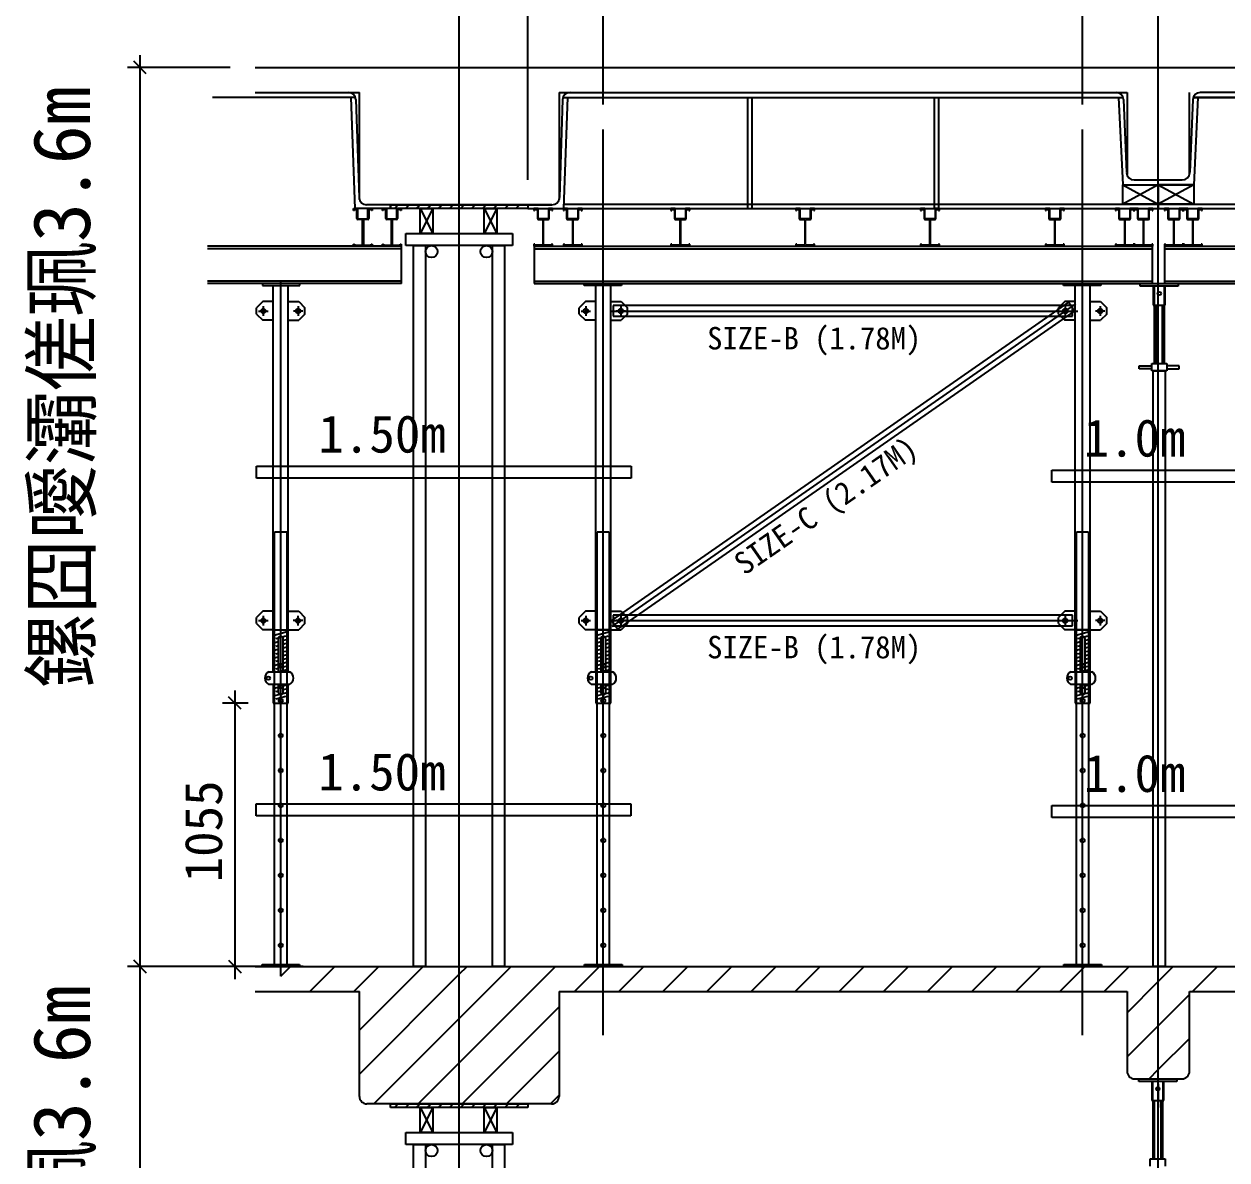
# Model space of a CAD drawing. Header units: metres. Extents: x 0 to 297, y 0 to 210.
# Drawn here: x 158.02 to 206.2, y 119.69 to 165.17 of the extents above; entities that cross this region are included whole.
import ezdxf

# ---------------------------------------------------------------- set-up
doc = ezdxf.new("R2010")
doc.units = ezdxf.units.M
for name, color, linetype in [(' ', 7, 'Continuous'), ('1', 7, 'Continuous'), ('120', 7, 'Continuous'), ('2', 7, 'Continuous'), ('3', 7, 'Continuous'), ('38536', 7, 'Continuous'), ('4', 7, 'Continuous'), ('6', 7, 'Continuous'), ('7', 7, 'Continuous')]:
    doc.layers.add(name, color=color, linetype=linetype)

msp = doc.modelspace()

# ---------------------------------------------------------------- linework, layer by layer
at = {"layer": ' '}
for p, q in [((167.27, 163.43), (272.45, 163.43)), ((167.27, 162.43), (171.45, 162.43)), ((171.45, 158.15), (171.45, 162.43)), ((179.45, 162.43), (202.2, 162.43)), ((179.45, 162.43), (179.45, 158.15)), ((202.2, 162.43), (202.2, 159.14)), ((204.7, 159.14), (204.7, 162.43)), ((229.76, 162.43), (205.13, 162.43)), ((175.45, 124.68), (175.45, 160.95)), ((181.22, 124.68), (181.22, 160.95)), ((200.42, 124.68), (200.42, 160.95)), ((203.45, 124.68), (203.45, 160.95)), ((202.48, 158.93), (204.41, 158.93)), ((179.16, 157.93), (171.74, 157.93)), ((168.3, 127.04), (168.3, 154.87)), ((181.52, 140.91), (180.92, 140.91)), ((180.92, 140.91), (180.92, 137.98)), ((181.52, 137.98), (181.52, 140.91)), ((200.12, 140.91), (200.12, 137.98)), ((200.72, 140.91), (200.12, 140.91)), ((200.72, 137.98), (200.72, 140.91)), ((180.92, 137.98), (181.52, 137.98)), ((200.12, 137.98), (200.72, 137.98)), ((167.27, 127.43), (272.45, 127.43)), ((167.27, 127.43), (265.45, 127.43)), ((167.27, 126.43), (171.45, 126.43)), ((171.45, 122.23), (171.45, 126.43)), ((179.45, 126.43), (202.2, 126.43)), ((179.45, 126.43), (179.45, 122.23)), ((202.2, 126.43), (202.2, 123.23)), ((204.7, 126.43), (230.2, 126.43)), ((204.7, 123.23), (204.7, 126.43)), ((175.45, 88.68), (175.45, 124.95)), ((203.45, 88.68), (203.45, 124.95)), ((202.5, 122.93), (204.4, 122.93)), ((179.15, 121.93), (171.75, 121.93))]:
    msp.add_line(p, q, dxfattribs=at)
for centre, start, end in [((202.5, 123.23), 180, 270), ((204.4, 123.23), -90, 0), ((171.75, 122.23), 180, 270), ((179.15, 122.23), -90, 0)]:
    msp.add_arc(centre, 0.3, start, end, dxfattribs=at)
for p, q in [((175.45, 158.93), (175.45, 179.86)), ((203.45, 161.95), (203.45, 179.86)), ((203.45, 161.95), (203.45, 179.86)), ((178.2, 158.93), (178.2, 177.01)), ((181.22, 161.95), (181.22, 177.01)), ((200.42, 161.95), (200.42, 177.01)), ((203.45, 158.93), (203.45, 177.01)), ((203.45, 159.93), (203.45, 177.01)), ((162.66, 163.93), (162.66, 126.93)), ((166.27, 163.43), (162.16, 163.43)), ((162.91, 163.18), (162.41, 163.68)), ((166.46, 138.48), (166.46, 126.93)), ((167, 137.98), (165.96, 137.98)), ((166.71, 137.73), (166.21, 138.23)), ((162.66, 127.93), (162.66, 90.93)), ((166.27, 127.43), (162.16, 127.43)), ((166.27, 127.43), (162.16, 127.43)), ((162.41, 127.68), (162.91, 127.18)), ((162.91, 127.18), (162.41, 127.68)), ((169.2, 127.43), (165.96, 127.43)), ((166.21, 127.68), (166.71, 127.18))]:
    msp.add_line(p, q)
at = {"layer": '1'}
for p, q in [((167.82, 139.23), (168.66, 139.23)), ((180.75, 139.23), (181.58, 139.23)), ((199.95, 139.23), (200.78, 139.23)), ((168.66, 138.73), (167.82, 138.73)), ((181.58, 138.73), (180.75, 138.73)), ((200.78, 138.73), (199.95, 138.73))]:
    msp.add_line(p, q, dxfattribs=at)
for centre, start, end in [((167.94, 138.98), 116.26, 243.74), ((168.53, 138.98), -63.74, 63.74), ((180.87, 138.98), 116.26, 243.74), ((181.46, 138.98), -63.74, 63.74), ((200.07, 138.98), 116.26, 243.74), ((200.66, 138.98), -63.74, 63.74)]:
    msp.add_arc(centre, 0.28, start, end, dxfattribs=at)
at = {"layer": '120'}
for p, q in [((199.85, 154.03), (181.55, 141.29)), ((181.57, 141.04), (200.15, 153.97)), ((181.62, 153.9), (181.62, 153.47)), ((200.02, 153.9), (181.62, 153.9)), ((200.1, 153.68), (199.85, 154.03)), ((200.02, 153.47), (200.02, 153.9)), ((181.49, 153.68), (200.23, 153.68)), ((181.62, 153.47), (200.02, 153.47)), ((181.8, 140.94), (200.1, 153.68)), ((181.49, 141.28), (200.23, 141.28)), ((181.55, 141.29), (181.8, 140.94)), ((181.62, 141.5), (181.62, 141.07)), ((200.02, 141.5), (181.62, 141.5)), ((200.02, 141.07), (200.02, 141.5)), ((181.62, 141.07), (200.02, 141.07))]:
    msp.add_line(p, q, dxfattribs=at)
for centre in [(169, 153.68), (169, 153.68), (180.52, 153.68), (180.52, 153.68), (181.92, 153.68), (199.72, 153.68), (199.72, 153.68), (199.72, 153.68), (199.73, 153.68), (167.6, 141.28), (180.52, 141.28), (181.92, 141.28), (181.92, 141.28), (199.72, 141.28), (199.72, 141.28)]:
    msp.add_circle(centre, 0.09, dxfattribs=at)
at = {"layer": '2'}
for p, q in [((172.7, 157.93), (178.2, 157.93)), ((172.7, 157.78), (172.7, 157.93)), ((178.2, 157.78), (172.7, 157.78)), ((173.89, 157.78), (174.39, 156.78)), ((174.39, 157.78), (173.89, 156.78)), ((173.89, 157.78), (174.39, 157.78)), ((173.89, 156.78), (173.89, 157.78)), ((174.39, 157.78), (174.39, 156.78)), ((176.45, 157.78), (176.95, 156.78)), ((176.95, 157.78), (176.45, 156.78)), ((176.45, 157.78), (176.95, 157.78)), ((176.45, 156.78), (176.45, 157.78)), ((176.95, 157.78), (176.95, 156.78)), ((178.2, 157.93), (178.2, 157.78)), ((173.31, 156.78), (177.58, 156.78)), ((173.31, 156.3), (173.31, 156.78)), ((174.39, 156.78), (173.89, 156.78)), ((176.95, 156.78), (176.45, 156.78)), ((177.58, 156.78), (177.58, 156.3)), ((177.58, 156.3), (173.31, 156.3)), ((173.62, 156.3), (174.1, 156.3)), ((173.62, 127.43), (173.62, 156.3)), ((174.1, 156.3), (174.1, 127.43)), ((176.78, 127.43), (176.78, 156.3)), ((176.78, 156.3), (177.26, 156.3)), ((177.26, 156.3), (177.26, 127.43)), ((203.25, 127.43), (203.25, 151.28)), ((203.25, 151.28), (203.73, 151.28)), ((203.73, 151.28), (203.73, 127.43)), ((167.33, 146.99), (167.33, 147.47)), ((167.33, 147.47), (182.33, 147.47)), ((182.33, 147.47), (182.33, 146.99)), ((182.33, 146.99), (167.33, 146.99)), ((199.18, 147.31), (209.18, 147.31)), ((199.18, 146.83), (199.18, 147.31)), ((209.18, 146.83), (199.18, 146.83)), ((167.32, 133.46), (167.32, 133.94)), ((167.32, 133.94), (182.32, 133.94)), ((182.32, 133.94), (182.32, 133.46)), ((199.18, 133.88), (209.18, 133.88)), ((199.18, 133.4), (199.18, 133.88)), ((182.32, 133.46), (167.32, 133.46)), ((209.18, 133.4), (199.18, 133.4)), ((174.1, 127.43), (173.62, 127.43)), ((177.26, 127.43), (176.78, 127.43)), ((203.73, 127.43), (203.25, 127.43)), ((172.7, 121.93), (178.2, 121.93)), ((172.7, 121.78), (172.7, 121.93)), ((178.2, 121.93), (178.2, 121.78)), ((178.2, 121.78), (172.7, 121.78)), ((174.39, 121.78), (173.89, 120.78)), ((173.89, 121.78), (174.39, 120.78)), ((173.89, 121.78), (174.39, 121.78)), ((173.89, 120.78), (173.89, 121.78)), ((174.39, 121.78), (174.39, 120.78)), ((176.95, 121.78), (176.45, 120.78)), ((176.45, 121.78), (176.95, 120.78)), ((176.45, 121.78), (176.95, 121.78)), ((176.45, 120.78), (176.45, 121.78)), ((176.95, 121.78), (176.95, 120.78)), ((173.31, 120.78), (177.58, 120.78)), ((173.31, 120.3), (173.31, 120.78)), ((174.39, 120.78), (173.89, 120.78)), ((176.95, 120.78), (176.45, 120.78)), ((177.58, 120.78), (177.58, 120.3)), ((177.58, 120.3), (173.31, 120.3)), ((173.62, 120.3), (174.1, 120.3)), ((173.62, 91.43), (173.62, 120.3)), ((174.1, 120.3), (174.1, 91.43)), ((176.78, 91.43), (176.78, 120.3)), ((176.78, 120.3), (177.26, 120.3)), ((177.26, 120.3), (177.26, 91.43))]:
    msp.add_line(p, q, dxfattribs=at)
for centre in [(174.34, 156.06), (176.54, 156.06), (174.34, 120.06), (176.54, 120.06)]:
    msp.add_circle(centre, 0.24, dxfattribs=at)
at = {"layer": '3'}
for p, q in [((171.29, 162.23), (165.57, 162.23)), ((171.11, 162.23), (171.27, 157.78)), ((171.31, 162.15), (171.44, 158.22)), ((179.59, 162.15), (179.46, 158.22)), ((179.6, 162.23), (202.04, 162.23)), ((179.79, 162.23), (179.62, 157.78)), ((186.99, 162.23), (186.99, 157.78)), ((187.17, 162.23), (187.17, 157.78)), ((194.47, 162.23), (194.47, 157.78)), ((194.65, 162.23), (194.65, 157.78)), ((201.85, 162.23), (202.03, 158.73)), ((202.06, 162.15), (202.18, 159.22)), ((204.84, 162.15), (204.71, 159.22)), ((204.85, 162.23), (230.04, 162.23)), ((230.04, 162.23), (204.85, 162.23)), ((205.04, 162.23), (204.87, 158.73)), ((202.03, 158.73), (203.45, 158.73)), ((202.48, 158.93), (203.45, 158.93)), ((203.45, 158.73), (203.45, 157.96)), ((204.87, 158.73), (203.45, 158.73)), ((172.7, 157.78), (171.27, 157.78)), ((172.7, 157.93), (171.74, 157.93)), ((172.7, 157.93), (172.7, 157.78)), ((178.2, 157.93), (178.2, 157.78)), ((178.2, 157.93), (179.16, 157.93)), ((178.2, 157.78), (179.62, 157.78)), ((179.62, 157.96), (203.45, 157.96)), ((179.62, 157.78), (203.45, 157.78)), ((203.45, 157.96), (231.45, 157.96)), ((203.45, 157.93), (203.45, 157.78)), ((203.45, 157.78), (204.87, 157.78)), ((204.87, 157.78), (231.45, 157.78)), ((202.73, 154.68), (202.73, 154.78)), ((202.73, 154.78), (204.25, 154.78)), ((204.25, 154.68), (202.73, 154.68)), ((203.25, 154.68), (203.25, 153.92)), ((203.28, 154.68), (203.28, 153.92)), ((203.7, 153.92), (203.7, 154.68)), ((203.73, 153.92), (203.73, 154.68)), ((204.25, 154.78), (204.25, 154.68)), ((203.25, 153.92), (203.73, 153.92)), ((203.3, 151.58), (203.3, 153.92)), ((203.36, 151.58), (203.36, 153.92)), ((203.62, 151.59), (203.62, 153.92)), ((203.68, 153.92), (203.68, 151.58)), ((202.69, 151.37), (202.69, 151.49)), ((202.69, 151.49), (203.19, 151.49)), ((203.19, 151.37), (202.69, 151.37)), ((203.19, 151.58), (203.79, 151.58)), ((203.19, 151.28), (203.19, 151.58)), ((203.79, 151.58), (203.79, 151.28)), ((204.29, 151.49), (203.79, 151.49)), ((203.79, 151.37), (204.29, 151.37)), ((204.29, 151.37), (204.29, 151.49)), ((203.79, 151.28), (203.19, 151.28)), ((168.54, 144.83), (168.05, 144.83)), ((181.46, 144.83), (180.98, 144.83)), ((200.66, 144.83), (200.18, 144.83)), ((202.67, 122.83), (202.67, 122.93)), ((202.67, 122.93), (204.19, 122.93)), ((204.19, 122.93), (204.19, 122.83)), ((204.19, 122.83), (202.67, 122.83)), ((203.19, 122.83), (203.19, 122.07)), ((203.22, 122.83), (203.22, 122.07)), ((203.45, 122.73), (203.45, 121.96)), ((203.64, 122.07), (203.64, 122.83)), ((203.67, 122.07), (203.67, 122.83)), ((203.19, 122.07), (203.67, 122.07)), ((203.24, 119.73), (203.24, 122.07)), ((203.3, 119.73), (203.3, 122.07)), ((203.45, 121.93), (203.45, 121.78)), ((203.56, 119.74), (203.56, 122.07)), ((203.62, 122.07), (203.62, 119.73)), ((203.13, 119.73), (203.73, 119.73)), ((203.13, 119.43), (203.13, 119.73)), ((203.73, 119.73), (203.73, 119.43))]:
    msp.add_line(p, q, dxfattribs=at)
for centre in [(203.49, 154.38), (203.43, 122.53)]:
    msp.add_circle(centre, 0.07, dxfattribs=at)
for centre, start, end in [((171.01, 162.13), 2.15, 90), ((179.89, 162.13), 90, 177.85), ((201.76, 162.13), 2.86, 90), ((205.13, 162.13), 90, 177.14), ((205.14, 162.13), 90, 177.85), ((202.48, 159.23), 182.86, 270), ((204.41, 159.23), 270, 357.14), ((171.74, 158.23), 182.15, 270), ((179.16, 158.23), 270, 357.85)]:
    msp.add_arc(centre, 0.3, start, end, dxfattribs=at)
at = {"layer": '38536'}
for p, q in [((167.58, 154.06), (167.33, 153.81)), ((167.33, 153.56), (167.33, 153.81)), ((168, 154.06), (167.58, 154.06)), ((167.6, 153.88), (167.6, 153.49)), ((167.6, 153.88), (167.6, 153.49)), ((168, 153.31), (168, 154.06)), ((168.6, 154.06), (169.02, 154.06)), ((168.6, 153.31), (168.6, 154.06)), ((169, 153.88), (169, 153.49)), ((169.02, 154.06), (169.27, 153.81)), ((169.27, 153.56), (169.27, 153.81)), ((180.5, 154.06), (180.25, 153.81)), ((180.25, 153.56), (180.25, 153.81)), ((180.92, 154.06), (180.5, 154.06)), ((180.52, 153.88), (180.52, 153.49)), ((180.92, 153.31), (180.92, 154.06)), ((181.52, 153.31), (181.52, 154.06)), ((181.52, 154.06), (181.94, 154.06)), ((181.92, 153.88), (181.92, 153.49)), ((181.92, 153.88), (181.92, 153.49)), ((181.94, 154.06), (182.19, 153.81)), ((182.19, 153.56), (182.19, 153.81)), ((199.7, 154.06), (199.45, 153.81)), ((199.45, 153.56), (199.45, 153.81)), ((200.12, 154.06), (199.7, 154.06)), ((199.72, 153.88), (199.72, 153.49)), ((200.12, 153.31), (200.12, 154.06)), ((200.72, 154.06), (201.14, 154.06)), ((200.72, 153.31), (200.72, 154.06)), ((201.12, 153.88), (201.12, 153.49)), ((201.12, 153.88), (201.12, 153.49)), ((201.14, 154.06), (201.39, 153.81)), ((201.39, 153.56), (201.39, 153.81)), ((167.33, 153.56), (167.58, 153.31)), ((167.41, 153.68), (167.79, 153.68)), ((167.41, 153.68), (167.79, 153.68)), ((168, 153.31), (167.58, 153.31)), ((168.6, 153.31), (169.02, 153.31)), ((169.19, 153.68), (168.81, 153.68)), ((169.27, 153.56), (169.02, 153.31)), ((180.25, 153.56), (180.5, 153.31)), ((180.33, 153.68), (180.71, 153.68)), ((180.92, 153.31), (180.5, 153.31)), ((181.52, 153.31), (181.94, 153.31)), ((182.11, 153.68), (181.73, 153.68)), ((182.11, 153.68), (181.73, 153.68)), ((182.19, 153.56), (181.94, 153.31)), ((199.45, 153.56), (199.7, 153.31)), ((199.53, 153.68), (199.91, 153.68)), ((200.12, 153.31), (199.7, 153.31)), ((200.72, 153.31), (201.14, 153.31)), ((201.31, 153.68), (200.93, 153.68)), ((201.31, 153.68), (200.93, 153.68)), ((201.39, 153.56), (201.14, 153.31)), ((167.58, 141.66), (167.33, 141.41)), ((168, 141.66), (167.58, 141.66)), ((168, 140.91), (168, 141.66)), ((168.6, 140.91), (168.6, 141.66)), ((168.6, 141.66), (169.02, 141.66)), ((169.02, 141.66), (169.27, 141.41)), ((180.5, 141.66), (180.25, 141.41)), ((180.92, 141.66), (180.5, 141.66)), ((180.92, 140.91), (180.92, 141.66)), ((181.52, 140.91), (181.52, 141.66)), ((181.52, 141.66), (181.94, 141.66)), ((181.94, 141.66), (182.19, 141.41)), ((199.7, 141.66), (199.45, 141.41)), ((200.12, 141.66), (199.7, 141.66)), ((200.12, 140.91), (200.12, 141.66)), ((200.72, 140.91), (200.72, 141.66)), ((200.72, 141.66), (201.14, 141.66)), ((201.14, 141.66), (201.39, 141.41)), ((167.33, 141.16), (167.33, 141.41)), ((167.41, 141.28), (167.79, 141.28)), ((167.6, 141.48), (167.6, 141.09)), ((169.19, 141.28), (168.8, 141.28)), ((169.19, 141.28), (168.8, 141.28)), ((168.99, 141.48), (168.99, 141.09)), ((168.99, 141.48), (168.99, 141.09)), ((169.27, 141.16), (169.27, 141.41)), ((180.25, 141.16), (180.25, 141.41)), ((180.33, 141.28), (180.71, 141.28)), ((180.52, 141.48), (180.52, 141.09)), ((182.11, 141.28), (181.73, 141.28)), ((182.11, 141.28), (181.73, 141.28)), ((181.92, 141.48), (181.92, 141.09)), ((181.92, 141.48), (181.92, 141.09)), ((182.19, 141.16), (182.19, 141.41)), ((199.45, 141.16), (199.45, 141.41)), ((199.53, 141.28), (199.91, 141.28)), ((199.72, 141.48), (199.72, 141.09)), ((201.31, 141.28), (200.93, 141.28)), ((201.31, 141.28), (200.93, 141.28)), ((201.12, 141.48), (201.12, 141.09)), ((201.12, 141.48), (201.12, 141.09)), ((201.39, 141.16), (201.39, 141.41)), ((167.33, 141.16), (167.58, 140.91)), ((168, 140.91), (167.58, 140.91)), ((168.6, 140.91), (169.02, 140.91)), ((169.27, 141.16), (169.02, 140.91)), ((180.25, 141.16), (180.5, 140.91)), ((180.92, 140.91), (180.5, 140.91)), ((181.52, 140.91), (181.94, 140.91)), ((182.19, 141.16), (181.94, 140.91)), ((199.45, 141.16), (199.7, 140.91)), ((200.12, 140.91), (199.7, 140.91)), ((200.72, 140.91), (201.14, 140.91)), ((201.39, 141.16), (201.14, 140.91))]:
    msp.add_line(p, q, dxfattribs=at)
for centre in [(167.6, 153.68), (167.6, 153.68), (169, 153.68), (180.52, 153.68), (181.92, 153.68), (181.92, 153.68), (199.72, 153.68), (201.12, 153.68), (201.12, 153.68), (167.6, 141.28), (168.99, 141.28), (168.99, 141.28), (168.99, 141.28), (180.52, 141.28), (181.92, 141.28), (181.92, 141.28), (181.92, 141.28), (199.72, 141.28), (201.12, 141.28), (201.12, 141.28), (201.12, 141.28)]:
    msp.add_circle(centre, 0.09, dxfattribs=at)
at = {"layer": '4'}
for p, q in [((172.85, 157.78), (173, 157.93)), ((173.29, 157.78), (173.44, 157.93)), ((173.73, 157.78), (173.88, 157.93)), ((174.17, 157.78), (174.32, 157.93)), ((174.61, 157.78), (174.76, 157.93)), ((175.06, 157.78), (175.21, 157.93)), ((175.5, 157.78), (175.65, 157.93)), ((175.94, 157.78), (176.09, 157.93)), ((176.38, 157.78), (176.53, 157.93)), ((176.82, 157.78), (176.97, 157.93)), ((177.27, 157.78), (177.42, 157.93)), ((177.71, 157.78), (177.86, 157.93)), ((178.15, 157.78), (178.2, 157.83)), ((172.85, 121.78), (173, 121.93)), ((173.29, 121.78), (173.44, 121.93)), ((173.73, 121.78), (173.88, 121.93)), ((174.17, 121.78), (174.32, 121.93)), ((174.61, 121.78), (174.76, 121.93)), ((175.06, 121.78), (175.21, 121.93)), ((175.5, 121.78), (175.65, 121.93)), ((175.94, 121.78), (176.09, 121.93)), ((176.38, 121.78), (176.53, 121.93)), ((176.82, 121.78), (176.97, 121.93)), ((177.27, 121.78), (177.42, 121.93)), ((177.71, 121.78), (177.86, 121.93)), ((178.15, 121.78), (178.2, 121.83))]:
    msp.add_line(p, q, dxfattribs=at)
at = {"layer": '6'}
for p, q in [((178.45, 156.28), (178.45, 154.78)), ((203.2, 156.28), (203.2, 154.78)), ((203.7, 156.28), (203.7, 154.78)), ((168.3, 127.04), (168.69, 127.43)), ((169.46, 126.43), (170.46, 127.43)), ((171.23, 126.43), (172.23, 127.43)), ((171.45, 124.88), (174, 127.43)), ((175.45, 123.58), (179.3, 127.43)), ((175.45, 125.35), (177.53, 127.43)), ((175.45, 127.12), (175.76, 127.43)), ((180.07, 126.43), (181.07, 127.43)), ((181.84, 126.43), (182.84, 127.43)), ((183.6, 126.43), (184.6, 127.43)), ((185.37, 126.43), (186.37, 127.43)), ((187.14, 126.43), (188.14, 127.43)), ((188.91, 126.43), (189.91, 127.43)), ((190.67, 126.43), (191.67, 127.43)), ((192.44, 126.43), (193.44, 127.43)), ((194.21, 126.43), (195.21, 127.43)), ((195.98, 126.43), (196.98, 127.43)), ((197.75, 126.43), (198.75, 127.43)), ((199.51, 126.43), (200.42, 127.34)), ((200.42, 127.34), (200.51, 127.43)), ((201.28, 126.43), (202.28, 127.43)), ((203.45, 126.83), (204.05, 127.43)), ((204.82, 126.43), (205.82, 127.43)), ((171.45, 123.12), (175.45, 127.12)), ((202.2, 125.58), (203.45, 126.83)), ((203.45, 125.06), (204.7, 126.31)), ((175.57, 121.93), (179.45, 125.81)), ((172.03, 121.93), (175.45, 125.35)), ((202.2, 123.81), (203.45, 125.06)), ((203.45, 123.3), (204.7, 124.55)), ((177.34, 121.93), (179.45, 124.04)), ((173.8, 121.93), (175.45, 123.58)), ((203.08, 122.93), (203.45, 123.3)), ((179.1, 121.93), (179.45, 122.28))]:
    msp.add_line(p, q, dxfattribs=at)
at = {"layer": '7'}
for p, q in [((203.45, 158.73), (202.03, 157.96)), ((202.03, 158.73), (203.45, 157.96)), ((202.03, 157.96), (202.03, 158.73)), ((202.03, 158.73), (203.45, 158.73)), ((204.87, 158.73), (203.45, 157.96)), ((203.45, 158.73), (204.87, 157.96)), ((203.45, 158.73), (203.45, 157.96)), ((203.45, 157.96), (203.45, 158.73)), ((203.45, 158.73), (204.87, 158.73)), ((204.87, 158.73), (204.87, 157.96)), ((171.21, 157.71), (171.21, 157.78)), ((171.21, 157.78), (171.38, 157.78)), ((171.25, 157.71), (171.21, 157.71)), ((171.25, 157.73), (171.25, 157.71)), ((171.33, 157.75), (171.27, 157.75)), ((171.35, 157.38), (171.35, 157.73)), ((171.79, 157.78), (171.38, 157.78)), ((171.38, 157.78), (171.38, 157.39)), ((171.79, 157.39), (171.79, 157.78)), ((171.79, 157.78), (171.96, 157.78)), ((171.83, 157.73), (171.83, 157.38)), ((171.91, 157.75), (171.85, 157.75)), ((171.93, 157.71), (171.93, 157.73)), ((171.96, 157.71), (171.93, 157.71)), ((171.96, 157.78), (171.96, 157.71)), ((172.37, 157.71), (172.37, 157.78)), ((172.37, 157.78), (172.54, 157.78)), ((172.4, 157.71), (172.37, 157.71)), ((172.4, 157.73), (172.4, 157.71)), ((172.49, 157.75), (172.42, 157.75)), ((172.51, 157.38), (172.51, 157.73)), ((172.95, 157.78), (172.54, 157.78)), ((172.54, 157.78), (172.54, 157.39)), ((172.95, 157.39), (172.95, 157.78)), ((172.95, 157.78), (173.12, 157.78)), ((172.98, 157.73), (172.98, 157.38)), ((173.07, 157.75), (173, 157.75)), ((173.09, 157.71), (173.09, 157.73)), ((173.12, 157.71), (173.09, 157.71)), ((173.12, 157.78), (173.12, 157.71)), ((178.61, 157.78), (178.44, 157.78)), ((178.44, 157.78), (178.44, 157.71)), ((178.44, 157.71), (178.47, 157.71)), ((178.47, 157.71), (178.47, 157.73)), ((178.49, 157.75), (178.56, 157.75)), ((178.58, 157.73), (178.58, 157.38)), ((178.61, 157.78), (179.02, 157.78)), ((178.61, 157.39), (178.61, 157.78)), ((179.19, 157.78), (179.02, 157.78)), ((179.02, 157.78), (179.02, 157.39)), ((179.05, 157.38), (179.05, 157.73)), ((179.07, 157.75), (179.14, 157.75)), ((179.16, 157.73), (179.16, 157.71)), ((179.16, 157.71), (179.19, 157.71)), ((179.19, 157.71), (179.19, 157.78)), ((179.79, 157.78), (179.62, 157.78)), ((179.62, 157.78), (179.62, 157.71)), ((179.62, 157.71), (179.65, 157.71)), ((179.65, 157.71), (179.65, 157.73)), ((179.67, 157.75), (179.73, 157.75)), ((179.75, 157.73), (179.75, 157.38)), ((179.79, 157.78), (180.2, 157.78)), ((179.79, 157.39), (179.79, 157.78)), ((180.37, 157.78), (180.2, 157.78)), ((180.2, 157.78), (180.2, 157.39)), ((180.23, 157.38), (180.23, 157.73)), ((180.25, 157.75), (180.31, 157.75)), ((180.33, 157.73), (180.33, 157.71)), ((180.33, 157.71), (180.37, 157.71)), ((180.37, 157.71), (180.37, 157.78)), ((184.1, 157.78), (183.93, 157.78)), ((183.93, 157.78), (183.93, 157.71)), ((183.93, 157.71), (183.96, 157.71)), ((183.96, 157.71), (183.96, 157.73)), ((183.98, 157.75), (184.05, 157.75)), ((184.07, 157.73), (184.07, 157.38)), ((184.1, 157.78), (184.51, 157.78)), ((184.1, 157.39), (184.1, 157.78)), ((184.68, 157.78), (184.51, 157.78)), ((184.51, 157.78), (184.51, 157.39)), ((184.54, 157.38), (184.54, 157.73)), ((184.56, 157.75), (184.63, 157.75)), ((184.65, 157.73), (184.65, 157.71)), ((184.65, 157.71), (184.68, 157.71)), ((184.68, 157.71), (184.68, 157.78)), ((189.1, 157.78), (188.93, 157.78)), ((188.93, 157.78), (188.93, 157.71)), ((188.93, 157.71), (188.96, 157.71)), ((188.96, 157.71), (188.96, 157.73)), ((188.98, 157.75), (189.05, 157.75)), ((189.07, 157.73), (189.07, 157.38)), ((189.1, 157.78), (189.51, 157.78)), ((189.1, 157.39), (189.1, 157.78)), ((189.68, 157.78), (189.51, 157.78)), ((189.51, 157.78), (189.51, 157.39)), ((189.54, 157.38), (189.54, 157.73)), ((189.56, 157.75), (189.63, 157.75)), ((189.65, 157.73), (189.65, 157.71)), ((189.65, 157.71), (189.68, 157.71)), ((189.68, 157.71), (189.68, 157.78)), ((194.1, 157.78), (193.93, 157.78)), ((193.93, 157.78), (193.93, 157.71)), ((193.93, 157.71), (193.96, 157.71)), ((193.96, 157.71), (193.96, 157.73)), ((193.98, 157.75), (194.05, 157.75)), ((194.07, 157.73), (194.07, 157.38)), ((194.1, 157.78), (194.51, 157.78)), ((194.1, 157.39), (194.1, 157.78)), ((194.68, 157.78), (194.51, 157.78)), ((194.51, 157.78), (194.51, 157.39)), ((194.54, 157.38), (194.54, 157.73)), ((194.56, 157.75), (194.63, 157.75)), ((194.65, 157.73), (194.65, 157.71)), ((194.65, 157.71), (194.68, 157.71)), ((194.68, 157.71), (194.68, 157.78)), ((199.1, 157.78), (198.93, 157.78)), ((198.93, 157.78), (198.93, 157.71)), ((198.93, 157.71), (198.96, 157.71)), ((198.96, 157.71), (198.96, 157.73)), ((198.98, 157.75), (199.05, 157.75)), ((199.07, 157.73), (199.07, 157.38)), ((199.1, 157.78), (199.51, 157.78)), ((199.1, 157.39), (199.1, 157.78)), ((199.68, 157.78), (199.51, 157.78)), ((199.51, 157.78), (199.51, 157.39)), ((199.54, 157.38), (199.54, 157.73)), ((199.56, 157.75), (199.63, 157.75)), ((199.65, 157.73), (199.65, 157.71)), ((199.65, 157.71), (199.68, 157.71)), ((199.68, 157.71), (199.68, 157.78)), ((201.9, 157.78), (201.73, 157.78)), ((201.73, 157.78), (201.73, 157.71)), ((201.73, 157.71), (201.76, 157.71)), ((201.76, 157.71), (201.76, 157.73)), ((201.78, 157.75), (201.85, 157.75)), ((201.87, 157.73), (201.87, 157.38)), ((201.9, 157.78), (202.31, 157.78)), ((201.9, 157.39), (201.9, 157.78)), ((203.45, 157.96), (202.03, 157.96)), ((202.48, 157.78), (202.31, 157.78)), ((202.31, 157.78), (202.31, 157.39)), ((202.34, 157.38), (202.34, 157.73)), ((202.36, 157.75), (202.43, 157.75)), ((202.45, 157.73), (202.45, 157.71)), ((202.45, 157.71), (202.48, 157.71)), ((202.65, 157.78), (202.48, 157.78)), ((202.48, 157.78), (202.48, 157.71)), ((202.48, 157.71), (202.48, 157.78)), ((202.48, 157.71), (202.51, 157.71)), ((202.51, 157.71), (202.51, 157.73)), ((202.53, 157.75), (202.6, 157.75)), ((202.62, 157.73), (202.62, 157.38)), ((202.65, 157.78), (203.06, 157.78)), ((202.65, 157.39), (202.65, 157.78)), ((203.23, 157.78), (203.06, 157.78)), ((203.06, 157.78), (203.06, 157.39)), ((203.09, 157.38), (203.09, 157.73)), ((203.11, 157.75), (203.18, 157.75)), ((203.2, 157.73), (203.2, 157.71)), ((203.2, 157.71), (203.23, 157.71)), ((203.23, 157.71), (203.23, 157.78)), ((204.87, 157.96), (203.45, 157.96)), ((203.87, 157.78), (203.7, 157.78)), ((203.7, 157.78), (203.7, 157.71)), ((203.7, 157.71), (203.73, 157.71)), ((203.73, 157.71), (203.73, 157.73)), ((203.75, 157.75), (203.81, 157.75)), ((203.83, 157.73), (203.83, 157.38)), ((203.87, 157.78), (204.28, 157.78)), ((203.87, 157.39), (203.87, 157.78)), ((204.45, 157.78), (204.28, 157.78)), ((204.28, 157.78), (204.28, 157.39)), ((204.31, 157.38), (204.31, 157.73)), ((204.33, 157.75), (204.39, 157.75)), ((204.41, 157.73), (204.41, 157.71)), ((204.41, 157.71), (204.45, 157.71)), ((204.45, 157.71), (204.45, 157.78)), ((204.63, 157.78), (204.46, 157.78)), ((204.46, 157.78), (204.46, 157.71)), ((204.46, 157.71), (204.49, 157.71)), ((204.49, 157.71), (204.49, 157.73)), ((204.51, 157.75), (204.58, 157.75)), ((204.6, 157.73), (204.6, 157.38)), ((204.63, 157.78), (205.04, 157.78)), ((204.63, 157.39), (204.63, 157.78)), ((205.21, 157.78), (205.04, 157.78)), ((205.04, 157.78), (205.04, 157.39)), ((205.07, 157.38), (205.07, 157.73)), ((205.09, 157.75), (205.16, 157.75)), ((205.18, 157.73), (205.18, 157.71)), ((205.18, 157.71), (205.21, 157.71)), ((205.21, 157.71), (205.21, 157.78)), ((171.55, 157.34), (171.39, 157.34)), ((171.4, 157.37), (171.77, 157.37)), ((171.57, 156.34), (171.57, 157.32)), ((171.61, 157.32), (171.61, 156.34)), ((171.79, 157.34), (171.63, 157.34)), ((172.71, 157.34), (172.55, 157.34)), ((172.56, 157.37), (172.93, 157.37)), ((172.73, 156.34), (172.73, 157.32)), ((172.76, 157.32), (172.76, 156.34)), ((172.94, 157.34), (172.78, 157.34)), ((178.62, 157.34), (178.78, 157.34)), ((179, 157.37), (178.63, 157.37)), ((178.8, 157.32), (178.8, 156.34)), ((178.83, 156.34), (178.83, 157.32)), ((178.85, 157.34), (179.01, 157.34)), ((179.79, 157.34), (179.96, 157.34)), ((180.18, 157.37), (179.81, 157.37)), ((179.98, 157.32), (179.98, 156.34)), ((180.01, 156.34), (180.01, 157.32)), ((180.03, 157.34), (180.19, 157.34)), ((184.11, 157.34), (184.27, 157.34)), ((184.49, 157.37), (184.12, 157.37)), ((184.29, 157.32), (184.29, 156.34)), ((184.32, 156.34), (184.32, 157.32)), ((184.34, 157.34), (184.5, 157.34)), ((189.11, 157.34), (189.27, 157.34)), ((189.49, 157.37), (189.12, 157.37)), ((189.29, 157.32), (189.29, 156.34)), ((189.32, 156.34), (189.32, 157.32)), ((189.34, 157.34), (189.5, 157.34)), ((194.11, 157.34), (194.27, 157.34)), ((194.49, 157.37), (194.12, 157.37)), ((194.29, 157.32), (194.29, 156.34)), ((194.32, 156.34), (194.32, 157.32)), ((194.34, 157.34), (194.5, 157.34)), ((199.11, 157.34), (199.27, 157.34)), ((199.49, 157.37), (199.12, 157.37)), ((199.29, 157.32), (199.29, 156.34)), ((199.32, 156.34), (199.32, 157.32)), ((199.34, 157.34), (199.5, 157.34)), ((201.91, 157.34), (202.07, 157.34)), ((202.29, 157.37), (201.92, 157.37)), ((202.09, 157.32), (202.09, 156.34)), ((202.12, 156.34), (202.12, 157.32)), ((202.14, 157.34), (202.3, 157.34)), ((202.66, 157.34), (202.82, 157.34)), ((203.04, 157.37), (202.67, 157.37)), ((202.84, 157.32), (202.84, 156.34)), ((202.87, 156.34), (202.87, 157.32)), ((202.89, 157.34), (203.05, 157.34)), ((203.87, 157.34), (204.04, 157.34)), ((204.26, 157.37), (203.89, 157.37)), ((204.06, 157.32), (204.06, 156.34)), ((204.09, 156.34), (204.09, 157.32)), ((204.11, 157.34), (204.27, 157.34)), ((204.64, 157.34), (204.8, 157.34)), ((205.02, 157.37), (204.65, 157.37)), ((204.82, 157.32), (204.82, 156.34)), ((204.85, 156.34), (204.85, 157.32)), ((204.87, 157.34), (205.03, 157.34)), ((173.14, 156.28), (165.36, 156.28)), ((173.14, 156.17), (165.36, 156.17)), ((171.21, 156.28), (171.21, 156.36)), ((171.21, 156.36), (171.25, 156.36)), ((171.96, 156.28), (171.21, 156.28)), ((171.25, 156.36), (171.25, 156.34)), ((171.27, 156.32), (171.55, 156.32)), ((171.63, 156.32), (171.9, 156.32)), ((171.92, 156.34), (171.92, 156.36)), ((171.92, 156.36), (171.96, 156.36)), ((171.96, 156.36), (171.96, 156.28)), ((172.37, 156.28), (172.37, 156.36)), ((172.37, 156.36), (172.41, 156.36)), ((173.12, 156.28), (172.37, 156.28)), ((172.41, 156.36), (172.41, 156.34)), ((172.43, 156.32), (172.71, 156.32)), ((172.78, 156.32), (173.06, 156.32)), ((173.08, 156.34), (173.08, 156.36)), ((173.08, 156.36), (173.12, 156.36)), ((173.12, 156.36), (173.12, 156.28)), ((173.14, 154.78), (173.14, 156.28)), ((178.48, 156.36), (178.44, 156.36)), ((178.44, 156.36), (178.44, 156.28)), ((178.44, 156.28), (179.19, 156.28)), ((178.45, 156.28), (203.2, 156.28)), ((178.45, 156.17), (203.2, 156.17)), ((178.48, 156.34), (178.48, 156.36)), ((178.78, 156.32), (178.5, 156.32)), ((179.13, 156.32), (178.85, 156.32)), ((179.19, 156.36), (179.15, 156.36)), ((179.15, 156.36), (179.15, 156.34)), ((179.19, 156.28), (179.19, 156.36)), ((179.66, 156.36), (179.62, 156.36)), ((179.62, 156.36), (179.62, 156.28)), ((179.62, 156.28), (180.37, 156.28)), ((179.66, 156.34), (179.66, 156.36)), ((179.96, 156.32), (179.68, 156.32)), ((180.31, 156.32), (180.03, 156.32)), ((180.37, 156.36), (180.33, 156.36)), ((180.33, 156.36), (180.33, 156.34)), ((180.37, 156.28), (180.37, 156.36)), ((183.97, 156.36), (183.93, 156.36)), ((183.93, 156.36), (183.93, 156.28)), ((183.93, 156.28), (184.68, 156.28)), ((183.97, 156.34), (183.97, 156.36)), ((184.27, 156.32), (183.99, 156.32)), ((184.62, 156.32), (184.34, 156.32)), ((184.68, 156.36), (184.64, 156.36)), ((184.64, 156.36), (184.64, 156.34)), ((184.68, 156.28), (184.68, 156.36)), ((188.97, 156.36), (188.93, 156.36)), ((188.93, 156.36), (188.93, 156.28)), ((188.93, 156.28), (189.68, 156.28)), ((188.97, 156.34), (188.97, 156.36)), ((189.27, 156.32), (188.99, 156.32)), ((189.62, 156.32), (189.34, 156.32)), ((189.68, 156.36), (189.64, 156.36)), ((189.64, 156.36), (189.64, 156.34)), ((189.68, 156.28), (189.68, 156.36)), ((193.97, 156.36), (193.93, 156.36)), ((193.93, 156.36), (193.93, 156.28)), ((193.93, 156.28), (194.68, 156.28)), ((193.97, 156.34), (193.97, 156.36)), ((194.27, 156.32), (193.99, 156.32)), ((194.62, 156.32), (194.34, 156.32)), ((194.68, 156.36), (194.64, 156.36)), ((194.64, 156.36), (194.64, 156.34)), ((194.68, 156.28), (194.68, 156.36)), ((198.97, 156.36), (198.93, 156.36)), ((198.93, 156.36), (198.93, 156.28)), ((198.93, 156.28), (199.68, 156.28)), ((198.97, 156.34), (198.97, 156.36)), ((199.27, 156.32), (198.99, 156.32)), ((199.62, 156.32), (199.34, 156.32)), ((199.68, 156.36), (199.64, 156.36)), ((199.64, 156.36), (199.64, 156.34)), ((199.68, 156.28), (199.68, 156.36)), ((201.77, 156.36), (201.73, 156.36)), ((201.73, 156.36), (201.73, 156.28)), ((201.73, 156.28), (202.48, 156.28)), ((201.77, 156.34), (201.77, 156.36)), ((202.07, 156.32), (201.79, 156.32)), ((202.42, 156.32), (202.14, 156.32)), ((202.48, 156.36), (202.44, 156.36)), ((202.44, 156.36), (202.44, 156.34)), ((202.52, 156.36), (202.48, 156.36)), ((202.48, 156.36), (202.48, 156.28)), ((202.48, 156.28), (202.48, 156.36)), ((202.48, 156.28), (203.23, 156.28)), ((202.52, 156.34), (202.52, 156.36)), ((202.82, 156.32), (202.54, 156.32)), ((203.17, 156.32), (202.89, 156.32)), ((203.23, 156.36), (203.19, 156.36)), ((203.19, 156.36), (203.19, 156.34)), ((203.23, 156.28), (203.23, 156.36)), ((203.74, 156.36), (203.7, 156.36)), ((203.7, 156.36), (203.7, 156.28)), ((203.7, 156.28), (231.45, 156.28)), ((203.7, 156.28), (204.45, 156.28)), ((203.7, 156.17), (231.45, 156.17)), ((203.74, 156.34), (203.74, 156.36)), ((204.04, 156.32), (203.76, 156.32)), ((204.39, 156.32), (204.11, 156.32)), ((204.45, 156.36), (204.41, 156.36)), ((204.41, 156.36), (204.41, 156.34)), ((204.45, 156.28), (204.45, 156.36)), ((204.5, 156.36), (204.46, 156.36)), ((204.46, 156.36), (204.46, 156.28)), ((204.46, 156.28), (205.21, 156.28)), ((204.5, 156.34), (204.5, 156.36)), ((204.8, 156.32), (204.52, 156.32)), ((205.15, 156.32), (204.87, 156.32)), ((205.21, 156.36), (205.17, 156.36)), ((205.17, 156.36), (205.17, 156.34)), ((205.21, 156.28), (205.21, 156.36)), ((173.14, 154.87), (165.36, 154.87)), ((173.14, 154.78), (165.36, 154.78)), ((169.07, 154.78), (167.57, 154.78)), ((167.57, 154.78), (167.57, 154.7)), ((167.57, 154.7), (169.07, 154.7)), ((168, 139.23), (168, 154.7)), ((168.6, 139.23), (168.6, 154.7)), ((169.07, 154.7), (169.07, 154.78)), ((178.45, 154.87), (203.2, 154.87)), ((178.45, 154.78), (203.2, 154.78)), ((180.45, 154.78), (181.95, 154.78)), ((180.45, 154.7), (180.45, 154.78)), ((181.95, 154.7), (180.45, 154.7)), ((180.92, 139.23), (180.92, 154.7)), ((181.52, 139.23), (181.52, 154.7)), ((181.95, 154.78), (181.95, 154.7)), ((199.65, 154.7), (199.65, 154.78)), ((199.65, 154.78), (201.15, 154.78)), ((201.15, 154.7), (199.65, 154.7)), ((200.12, 139.23), (200.12, 154.7)), ((200.72, 139.23), (200.72, 154.7)), ((201.15, 154.78), (201.15, 154.7)), ((203.7, 154.87), (231.45, 154.87)), ((203.7, 154.78), (231.45, 154.78)), ((168.05, 127.51), (168.05, 144.83)), ((168.54, 144.83), (168.54, 127.51)), ((180.98, 127.51), (180.98, 144.83)), ((181.46, 144.83), (181.46, 127.51)), ((200.18, 127.51), (200.18, 144.83)), ((200.66, 144.83), (200.66, 127.51)), ((168, 140.91), (168.6, 140.91)), ((168.6, 140.84), (168, 140.67)), ((180.92, 140.91), (181.52, 140.91)), ((181.52, 140.84), (180.92, 140.67)), ((200.12, 140.91), (200.72, 140.91)), ((200.72, 140.84), (200.12, 140.67)), ((168.2, 140.43), (168, 140.37)), ((168.2, 140.58), (168.1, 140.55)), ((168.2, 140.27), (168.1, 140.25)), ((168.2, 140.55), (168.2, 139.23)), ((168.31, 140.64), (168.29, 140.64)), ((168.5, 140.66), (168.36, 140.62)), ((168.4, 139.23), (168.4, 140.55)), ((168.6, 140.53), (168.4, 140.48)), ((168.5, 140.36), (168.4, 140.33)), ((168.6, 140.23), (168.4, 140.18)), ((181.12, 140.43), (180.92, 140.37)), ((181.12, 140.58), (181.02, 140.55)), ((181.12, 140.27), (181.02, 140.25)), ((181.12, 140.55), (181.12, 139.23)), ((181.23, 140.64), (181.21, 140.64)), ((181.42, 140.66), (181.29, 140.62)), ((181.32, 139.23), (181.32, 140.55)), ((181.52, 140.53), (181.32, 140.48)), ((181.42, 140.36), (181.32, 140.33)), ((181.52, 140.23), (181.32, 140.18)), ((200.32, 140.43), (200.12, 140.37)), ((200.32, 140.58), (200.22, 140.55)), ((200.32, 140.27), (200.22, 140.25)), ((200.32, 140.55), (200.32, 139.23)), ((200.43, 140.64), (200.41, 140.64)), ((200.62, 140.66), (200.49, 140.62)), ((200.52, 139.23), (200.52, 140.55)), ((200.72, 140.53), (200.52, 140.48)), ((200.62, 140.36), (200.52, 140.33)), ((200.72, 140.23), (200.52, 140.18)), ((168.2, 140.12), (168, 140.07)), ((168.2, 139.82), (168, 139.77)), ((168.2, 139.97), (168.1, 139.94)), ((168.5, 140.05), (168.4, 140.03)), ((168.6, 139.93), (168.4, 139.87)), ((168.5, 139.75), (168.4, 139.72)), ((181.12, 140.12), (180.92, 140.07)), ((181.12, 139.82), (180.92, 139.77)), ((181.12, 139.97), (181.02, 139.94)), ((181.42, 140.05), (181.32, 140.03)), ((181.52, 139.93), (181.32, 139.87)), ((181.42, 139.75), (181.32, 139.72)), ((200.32, 140.12), (200.12, 140.07)), ((200.32, 139.82), (200.12, 139.77)), ((200.32, 139.97), (200.22, 139.94)), ((200.62, 140.05), (200.52, 140.03)), ((200.72, 139.93), (200.52, 139.87)), ((200.62, 139.75), (200.52, 139.72)), ((168.2, 139.52), (168, 139.46)), ((168.2, 139.67), (168.1, 139.64)), ((168.2, 139.37), (168.1, 139.34)), ((168.6, 139.32), (168.25, 139.23)), ((168.6, 139.63), (168.4, 139.57)), ((168.5, 139.45), (168.4, 139.42)), ((181.12, 139.52), (180.92, 139.46)), ((181.12, 139.67), (181.02, 139.64)), ((181.12, 139.37), (181.02, 139.34)), ((181.52, 139.32), (181.17, 139.23)), ((181.52, 139.63), (181.32, 139.57)), ((181.42, 139.45), (181.32, 139.42)), ((200.32, 139.52), (200.12, 139.46)), ((200.32, 139.67), (200.22, 139.64)), ((200.32, 139.37), (200.22, 139.34)), ((200.72, 139.32), (200.37, 139.23)), ((200.72, 139.63), (200.52, 139.57)), ((200.62, 139.45), (200.52, 139.42)), ((168, 138.73), (168, 137.98)), ((168.2, 138.61), (168, 138.55)), ((168.6, 138.41), (168, 138.25)), ((168.2, 138.46), (168.1, 138.43)), ((168.2, 138.73), (168.2, 138.41)), ((168.29, 138.32), (168.31, 138.32)), ((168.4, 138.41), (168.4, 138.73)), ((168.6, 138.72), (168.4, 138.66)), ((168.5, 138.54), (168.4, 138.51)), ((168.6, 137.98), (168.6, 138.73)), ((180.92, 138.73), (180.92, 137.98)), ((181.12, 138.61), (180.92, 138.55)), ((181.52, 138.41), (180.92, 138.25)), ((181.12, 138.46), (181.02, 138.43)), ((181.12, 138.73), (181.12, 138.41)), ((181.21, 138.32), (181.23, 138.32)), ((181.32, 138.41), (181.32, 138.73)), ((181.52, 138.72), (181.32, 138.66)), ((181.42, 138.54), (181.32, 138.51)), ((181.52, 137.98), (181.52, 138.73)), ((200.12, 138.73), (200.12, 137.98)), ((200.32, 138.61), (200.12, 138.55)), ((200.72, 138.41), (200.12, 138.25)), ((200.32, 138.46), (200.22, 138.43)), ((200.32, 138.73), (200.32, 138.41)), ((200.41, 138.32), (200.43, 138.32)), ((200.52, 138.41), (200.52, 138.73)), ((200.72, 138.72), (200.52, 138.66)), ((200.62, 138.54), (200.52, 138.51)), ((200.72, 137.98), (200.72, 138.73)), ((168, 137.98), (168.6, 137.98)), ((168.5, 138.24), (168.1, 138.13)), ((180.92, 137.98), (181.52, 137.98)), ((181.42, 138.24), (181.02, 138.13)), ((200.12, 137.98), (200.72, 137.98)), ((200.62, 138.24), (200.22, 138.13)), ((167.55, 127.51), (169.05, 127.51)), ((167.55, 127.43), (167.55, 127.51)), ((169.05, 127.43), (167.55, 127.43)), ((169.05, 127.51), (169.05, 127.43)), ((180.47, 127.51), (181.97, 127.51)), ((180.47, 127.43), (180.47, 127.51)), ((181.97, 127.43), (180.47, 127.43)), ((181.97, 127.51), (181.97, 127.43)), ((199.67, 127.51), (201.17, 127.51)), ((199.67, 127.43), (199.67, 127.51)), ((201.17, 127.43), (199.67, 127.43)), ((201.17, 127.51), (201.17, 127.43))]:
    msp.add_line(p, q, dxfattribs=at)
for centre, radius in [((168.3, 139.48), 0.08), ((181.22, 139.48), 0.08), ((200.42, 139.48), 0.08), ((167.8, 138.98), 0.07), ((180.72, 138.98), 0.07), ((199.92, 138.98), 0.07), ((168.3, 138.65), 0.08), ((181.22, 138.65), 0.08), ((200.42, 138.65), 0.08), ((168.3, 138.08), 0.08), ((181.22, 138.08), 0.08), ((200.42, 138.08), 0.08), ((168.3, 136.68), 0.08), ((181.22, 136.68), 0.08), ((200.42, 136.68), 0.08), ((168.3, 135.28), 0.08), ((181.22, 135.28), 0.08), ((200.42, 135.28), 0.08), ((168.3, 133.88), 0.08), ((181.22, 133.88), 0.08), ((200.42, 133.88), 0.08), ((168.3, 132.48), 0.08), ((181.22, 132.48), 0.08), ((200.42, 132.48), 0.08), ((168.3, 131.08), 0.08), ((181.22, 131.08), 0.08), ((200.42, 131.08), 0.08), ((168.3, 129.68), 0.08), ((181.22, 129.68), 0.08), ((200.42, 129.68), 0.08), ((168.3, 128.28), 0.08), ((181.22, 128.28), 0.08), ((200.42, 128.28), 0.08)]:
    msp.add_circle(centre, radius, dxfattribs=at)
for centre, radius, start, end in [((171.27, 157.73), 0.02, 90, 180), ((171.33, 157.73), 0.02, 0, 90), ((171.85, 157.73), 0.02, 90, 180), ((171.91, 157.73), 0.02, 0, 90), ((172.42, 157.73), 0.02, 90, 180), ((172.49, 157.73), 0.02, 0, 90), ((173, 157.73), 0.02, 90, 180), ((173.07, 157.73), 0.02, 0, 90), ((178.49, 157.73), 0.02, 90, 180), ((178.56, 157.73), 0.02, 0, 90), ((179.07, 157.73), 0.02, 90, 180), ((179.14, 157.73), 0.02, 0, 90), ((179.67, 157.73), 0.02, 90, 180), ((179.73, 157.73), 0.02, 0, 90), ((180.25, 157.73), 0.02, 90, 180), ((180.31, 157.73), 0.02, 0, 90), ((183.98, 157.73), 0.02, 90, 180), ((184.05, 157.73), 0.02, 0, 90), ((184.56, 157.73), 0.02, 90, 180), ((184.63, 157.73), 0.02, 0, 90), ((188.98, 157.73), 0.02, 90, 180), ((189.05, 157.73), 0.02, 0, 90), ((189.56, 157.73), 0.02, 90, 180), ((189.63, 157.73), 0.02, 0, 90), ((193.98, 157.73), 0.02, 90, 180), ((194.05, 157.73), 0.02, 0, 90), ((194.56, 157.73), 0.02, 90, 180), ((194.63, 157.73), 0.02, 0, 90), ((198.98, 157.73), 0.02, 90, 180), ((199.05, 157.73), 0.02, 0, 90), ((199.56, 157.73), 0.02, 90, 180), ((199.63, 157.73), 0.02, 0, 90), ((201.78, 157.73), 0.02, 90, 180), ((201.85, 157.73), 0.02, 0, 90), ((202.36, 157.73), 0.02, 90, 180), ((202.43, 157.73), 0.02, 0, 90), ((202.53, 157.73), 0.02, 90, 180), ((202.6, 157.73), 0.02, 0, 90), ((203.11, 157.73), 0.02, 90, 180), ((203.18, 157.73), 0.02, 0, 90), ((203.75, 157.73), 0.02, 90, 180), ((203.81, 157.73), 0.02, 0, 90), ((204.33, 157.73), 0.02, 90, 180), ((204.39, 157.73), 0.02, 0, 90), ((204.51, 157.73), 0.02, 90, 180), ((204.58, 157.73), 0.02, 0, 90), ((205.09, 157.73), 0.02, 90, 180), ((205.16, 157.73), 0.02, 0, 90), ((171.39, 157.38), 0.04, 180, 270), ((171.4, 157.39), 0.02, 180, 270), ((171.55, 157.32), 0.02, 0, 90), ((171.63, 157.32), 0.02, 90, 180), ((171.77, 157.39), 0.02, -90, 0), ((171.79, 157.38), 0.04, -90, 0), ((172.55, 157.38), 0.04, 180, 270), ((172.56, 157.39), 0.02, 180, 270), ((172.71, 157.32), 0.02, 0, 90), ((172.78, 157.32), 0.02, 90, 180), ((172.93, 157.39), 0.02, -90, 0), ((172.94, 157.38), 0.04, -90, 0), ((178.62, 157.38), 0.04, 180, 270), ((178.63, 157.39), 0.02, 180, 270), ((178.78, 157.32), 0.02, 0, 90), ((178.85, 157.32), 0.02, 90, 180), ((179, 157.39), 0.02, -90, 0), ((179.01, 157.38), 0.04, -90, 0), ((179.79, 157.38), 0.04, 180, 270), ((179.81, 157.39), 0.02, 180, 270), ((179.96, 157.32), 0.02, 0, 90), ((180.03, 157.32), 0.02, 90, 180), ((180.18, 157.39), 0.02, -90, 0), ((180.19, 157.38), 0.04, -90, 0), ((184.11, 157.38), 0.04, 180, 270), ((184.12, 157.39), 0.02, 180, 270), ((184.27, 157.32), 0.02, 0, 90), ((184.34, 157.32), 0.02, 90, 180), ((184.49, 157.39), 0.02, -90, 0), ((184.5, 157.38), 0.04, -90, 0), ((189.11, 157.38), 0.04, 180, 270), ((189.12, 157.39), 0.02, 180, 270), ((189.27, 157.32), 0.02, 0, 90), ((189.34, 157.32), 0.02, 90, 180), ((189.49, 157.39), 0.02, -90, 0), ((189.5, 157.38), 0.04, -90, 0), ((194.11, 157.38), 0.04, 180, 270), ((194.12, 157.39), 0.02, 180, 270), ((194.27, 157.32), 0.02, 0, 90), ((194.34, 157.32), 0.02, 90, 180), ((194.49, 157.39), 0.02, -90, 0), ((194.5, 157.38), 0.04, -90, 0), ((199.11, 157.38), 0.04, 180, 270), ((199.12, 157.39), 0.02, 180, 270), ((199.27, 157.32), 0.02, 0, 90), ((199.34, 157.32), 0.02, 90, 180), ((199.49, 157.39), 0.02, -90, 0), ((199.5, 157.38), 0.04, -90, 0), ((201.91, 157.38), 0.04, 180, 270), ((201.92, 157.39), 0.02, 180, 270), ((202.07, 157.32), 0.02, 0, 90), ((202.14, 157.32), 0.02, 90, 180), ((202.29, 157.39), 0.02, -90, 0), ((202.3, 157.38), 0.04, -90, 0), ((202.66, 157.38), 0.04, 180, 270), ((202.67, 157.39), 0.02, 180, 270), ((202.82, 157.32), 0.02, 0, 90), ((202.89, 157.32), 0.02, 90, 180), ((203.04, 157.39), 0.02, -90, 0), ((203.05, 157.38), 0.04, -90, 0), ((203.87, 157.38), 0.04, 180, 270), ((203.89, 157.39), 0.02, 180, 270), ((204.04, 157.32), 0.02, 0, 90), ((204.11, 157.32), 0.02, 90, 180), ((204.26, 157.39), 0.02, -90, 0), ((204.27, 157.38), 0.04, -90, 0), ((204.64, 157.38), 0.04, 180, 270), ((204.65, 157.39), 0.02, 180, 270), ((204.8, 157.32), 0.02, 0, 90), ((204.87, 157.32), 0.02, 90, 180), ((205.02, 157.39), 0.02, -90, 0), ((205.03, 157.38), 0.04, -90, 0), ((171.27, 156.34), 0.02, 180, 270), ((171.55, 156.34), 0.02, -90, 0), ((171.63, 156.34), 0.02, 180, 270), ((171.9, 156.34), 0.02, -90, 0), ((172.43, 156.34), 0.02, 180, 270), ((172.71, 156.34), 0.02, -90, 0), ((172.78, 156.34), 0.02, 180, 270), ((173.06, 156.34), 0.02, -90, 0), ((178.5, 156.34), 0.02, 180, 270), ((178.78, 156.34), 0.02, -90, 0), ((178.85, 156.34), 0.02, 180, 270), ((179.13, 156.34), 0.02, -90, 0), ((179.68, 156.34), 0.02, 180, 270), ((179.96, 156.34), 0.02, -90, 0), ((180.03, 156.34), 0.02, 180, 270), ((180.31, 156.34), 0.02, -90, 0), ((183.99, 156.34), 0.02, 180, 270), ((184.27, 156.34), 0.02, -90, 0), ((184.34, 156.34), 0.02, 180, 270), ((184.62, 156.34), 0.02, -90, 0), ((188.99, 156.34), 0.02, 180, 270), ((189.27, 156.34), 0.02, -90, 0), ((189.34, 156.34), 0.02, 180, 270), ((189.62, 156.34), 0.02, -90, 0), ((193.99, 156.34), 0.02, 180, 270), ((194.27, 156.34), 0.02, -90, 0), ((194.34, 156.34), 0.02, 180, 270), ((194.62, 156.34), 0.02, -90, 0), ((198.99, 156.34), 0.02, 180, 270), ((199.27, 156.34), 0.02, -90, 0), ((199.34, 156.34), 0.02, 180, 270), ((199.62, 156.34), 0.02, -90, 0), ((201.79, 156.34), 0.02, 180, 270), ((202.07, 156.34), 0.02, -90, 0), ((202.14, 156.34), 0.02, 180, 270), ((202.42, 156.34), 0.02, -90, 0), ((202.54, 156.34), 0.02, 180, 270), ((202.82, 156.34), 0.02, -90, 0), ((202.89, 156.34), 0.02, 180, 270), ((203.17, 156.34), 0.02, -90, 0), ((203.76, 156.34), 0.02, 180, 270), ((204.04, 156.34), 0.02, -90, 0), ((204.11, 156.34), 0.02, 180, 270), ((204.39, 156.34), 0.02, -90, 0), ((204.52, 156.34), 0.02, 180, 270), ((204.8, 156.34), 0.02, -90, 0), ((204.87, 156.34), 0.02, 180, 270), ((205.15, 156.34), 0.02, -90, 0), ((168.29, 140.55), 0.09, 90, 180), ((168.31, 140.55), 0.09, 0.04, 90), ((181.21, 140.55), 0.09, 90, 180), ((181.23, 140.55), 0.09, 0.04, 90), ((200.41, 140.55), 0.09, 90, 180), ((200.43, 140.55), 0.09, 0.04, 90), ((168.29, 138.41), 0.09, 180, 271.41), ((168.31, 138.41), 0.09, -88.59, 0.04), ((181.21, 138.41), 0.09, 180, 271.41), ((181.23, 138.41), 0.09, -88.59, 0.04), ((200.41, 138.41), 0.09, 180, 271.41), ((200.43, 138.41), 0.09, -88.59, 0.04)]:
    msp.add_arc(centre, radius, start, end, dxfattribs=at)

# ---------------------------------------------------------------- texts
for s, height, p in [('鏍囧噯灞傞珮3.6m', 2.29, (160.66, 138.58)), ('1055', 1.5, (165.95, 130.8)), ('鏍囧噯灞傞珮3.6m', 2.29, (160.66, 102.58))]:
    msp.add_text(s, height=height, rotation=90).set_placement(p)
for s, p in [('1.50m', (169.81, 148.01)), ('1.0m', (200.46, 147.85)), ('1.50m', (169.8, 134.48)), ('1.0m', (200.46, 134.42))]:
    msp.add_text(s, height=1.5).set_placement(p)
at = {"layer": '120'}
for p in [(185.38, 152.14), (185.38, 139.77)]:
    msp.add_text('SIZE-B (1.78M)', height=0.9, dxfattribs=at).set_placement(p)
msp.add_text('SIZE-C (2.17M)', height=0.9, rotation=34.84, dxfattribs=at).set_placement((186.87, 143.07))

doc.saveas('drawing.dxf')
